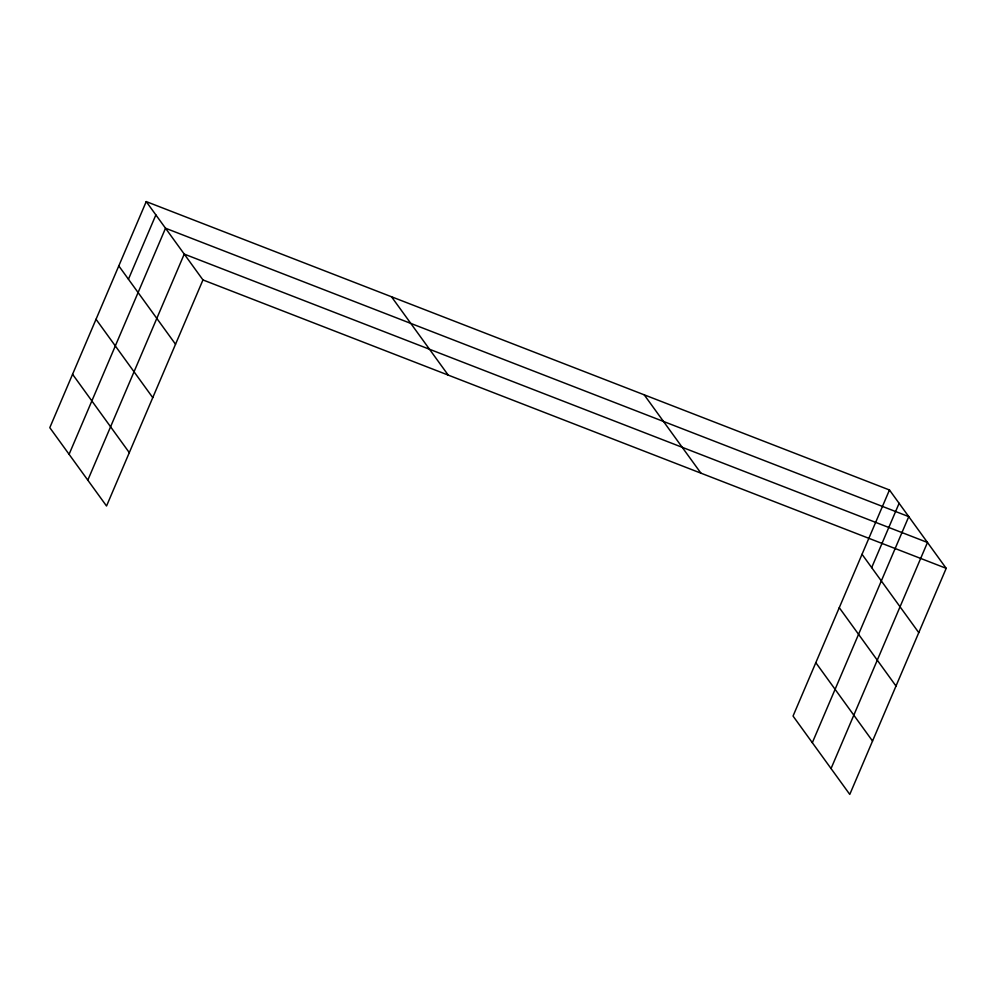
<?xml version="1.0" encoding="UTF-8"?>
<svg xmlns="http://www.w3.org/2000/svg" width="996" height="996" viewBox="0 0 996 996"><rect width="100%" height="100%" fill="white"/><g stroke="black" fill="none" stroke-linecap="round" stroke-linejoin="round"><path stroke-width="1.49" d="M146.225 201.59L49.8 427.67L106.535 506.018L202.96 279.938L146.225 201.59L889.465 489.982L946.2 568.33L849.775 794.41L793.04 716.062L889.465 489.982M128.447 279.229L155.874 214.912M69.085 454.313L165.523 228.233L908.763 516.625L812.325 742.692M87.81 480.159L184.235 254.092L927.475 542.471L831.05 768.551M871.674 567.608L899.114 503.304M202.96 279.938L946.2 568.33M862.038 554.299L918.773 632.647M839.267 607.672L896.002 686.032M644.2 394.814L700.935 473.162M815.811 662.676L872.533 741.036M391.503 296.758L448.225 375.119M118.798 265.907L175.533 344.255M96.027 319.28L152.762 397.641M72.571 374.284L129.306 452.645"/></g></svg>
